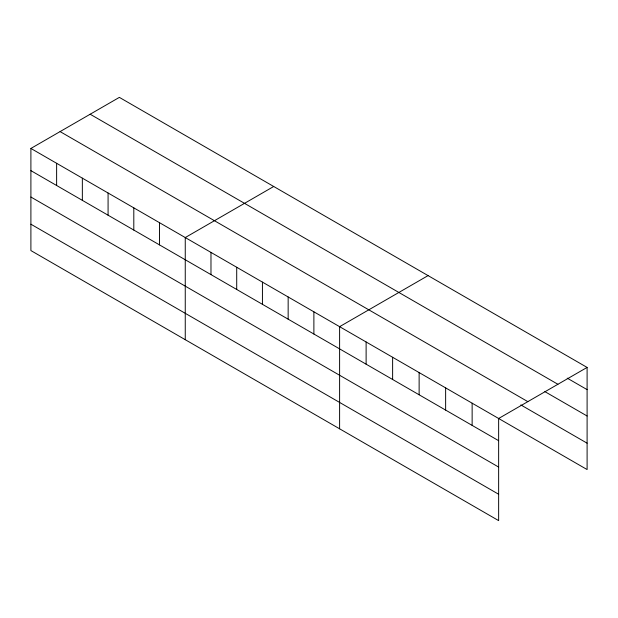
<?xml version="1.0" encoding="UTF-8"?>
<svg xmlns="http://www.w3.org/2000/svg" width="618" height="618" viewBox="0 0 618 618"><rect width="100%" height="100%" fill="white"/><g stroke="black" fill="none" stroke-linecap="round" stroke-linejoin="round"><path stroke-width="0.93" d="M498.641 467.069L498.641 418.494L587.1 367.424L587.1 469.556L30.9 148.444L30.9 250.576L498.641 520.626L498.641 467.069L30.9 197.026M30.9 148.444L119.359 97.374L587.1 367.424M273.712 186.489L185.253 237.559L185.253 339.691M428.065 275.605L339.606 326.675L339.606 428.807M567.224 378.146L587.1 389.626M90.166 114.23L557.907 384.28M544.86 391.611L587.1 415.999M60.093 131.595L527.834 401.638M520.835 404.921L587.1 443.176M30.9 170.645L498.641 440.696M30.9 224.203L498.641 494.245M472.137 403.191L472.137 425.393M445.632 387.888L445.632 410.089M419.128 372.584L419.128 394.786M392.623 357.281L392.623 379.483M366.119 341.978L366.119 364.18M313.882 311.827L313.882 334.021M288.158 296.972L288.158 319.174M262.434 282.117L262.434 304.319M236.709 267.27L236.709 289.463M210.977 252.414L210.977 274.616M159.529 222.712L159.529 244.906M133.805 207.857L133.805 230.058M108.08 193.001L108.08 215.203M82.348 178.154L82.348 200.348M56.624 163.299L56.624 185.5"/></g></svg>
